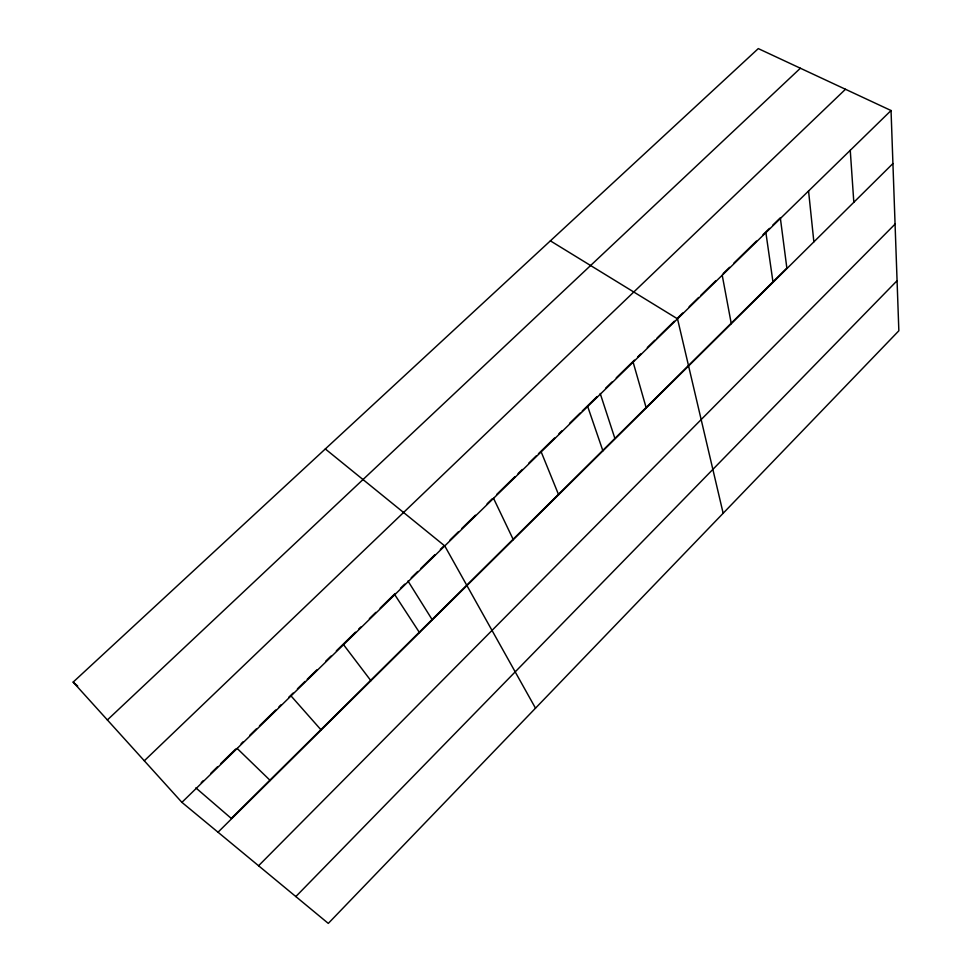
<?xml version="1.0" encoding="UTF-8"?>
<svg xmlns="http://www.w3.org/2000/svg" width="972" height="972" viewBox="0 0 972 972"><rect width="100%" height="100%" fill="white"/><g stroke="black" fill="none" stroke-linecap="round" stroke-linejoin="round"><path stroke-width="1.46" d="M295.84 896.561L897.071 280.714M258.576 865.748L895.066 224.107M218.02 832.214L892.928 163.551M201.253 782.642L203.403 780.54M210.936 773.19L217.4 766.884M220.632 763.725L235.71 749.023M241.105 743.762L243.267 741.66M249.755 735.33L256.244 729M259.488 725.829L275.708 710.01M278.952 706.838L281.115 704.736M288.72 697.325L293.07 693.085M297.42 688.832L305.026 681.421M307.201 679.294L316.981 669.757M325.681 661.264L331.002 656.076M336.336 650.876L355.509 632.164M358.704 629.054L360.843 626.976M369.372 618.642L375.812 612.372M380.101 608.193L395.106 593.552M400.464 588.315L404.753 584.136M411.205 577.842L417.681 571.524M420.925 568.365L434.958 554.672M440.352 549.411L443.597 546.252M450.036 539.97L458.505 531.708M461.676 528.61L475.442 515.184M487.094 503.824L492.427 498.624M496.692 494.456L514.844 476.754M518.04 473.631L522.316 469.464M528.744 463.194L536.289 455.832M538.439 453.73L554.599 437.971M558.912 433.767L562.144 430.62M569.556 423.379L580.126 413.076M582.24 411.01L597.039 396.576M605.556 388.278L611.959 382.02M616.236 377.853L634.4 360.138M637.608 357.003L640.852 353.844M647.316 347.526L654.873 340.164M657.036 338.062L674.301 321.222M677.472 318.123L682.769 312.96M689.124 306.763L698.649 297.456M700.776 295.391L715.659 280.884M723.144 273.569L729.571 267.3M733.86 263.12L756.471 241.068M762.971 234.726L769.472 228.384M772.728 225.212L780.322 217.801L786.858 268.078L231.287 818.424L195.858 787.891M181.91 802.362L891.045 110.529L758.294 48.6L73.155 682.113L181.91 802.362L328.293 923.4L898.845 330.784L891.045 110.529M144.306 760.784L845.482 89.266M107.37 719.948L800.381 68.234M550.383 240.849L677.52 318.84L723.156 513.265M325.316 448.955L444.751 545.924L535.499 708.175M73.155 682.113L77.699 686.038M237.168 748.452L270.228 780.492M291.029 695.916L321.173 730.021M343.541 644.679L370.915 680.728M394.766 594.694L419.491 632.602M407.973 581.001L432.078 619.516M493.545 498.332L513.301 539.667M541.173 451.858L558.621 494.772M587.683 406.478L602.907 450.874M600.21 393.49L614.887 438.433M633.124 362.155L646.222 407.961M722.22 275.234L731.284 323.688M765.887 232.636L773.032 282.33M808.558 190.998L813.868 241.87M850.257 150.308L853.817 202.285"/></g></svg>
